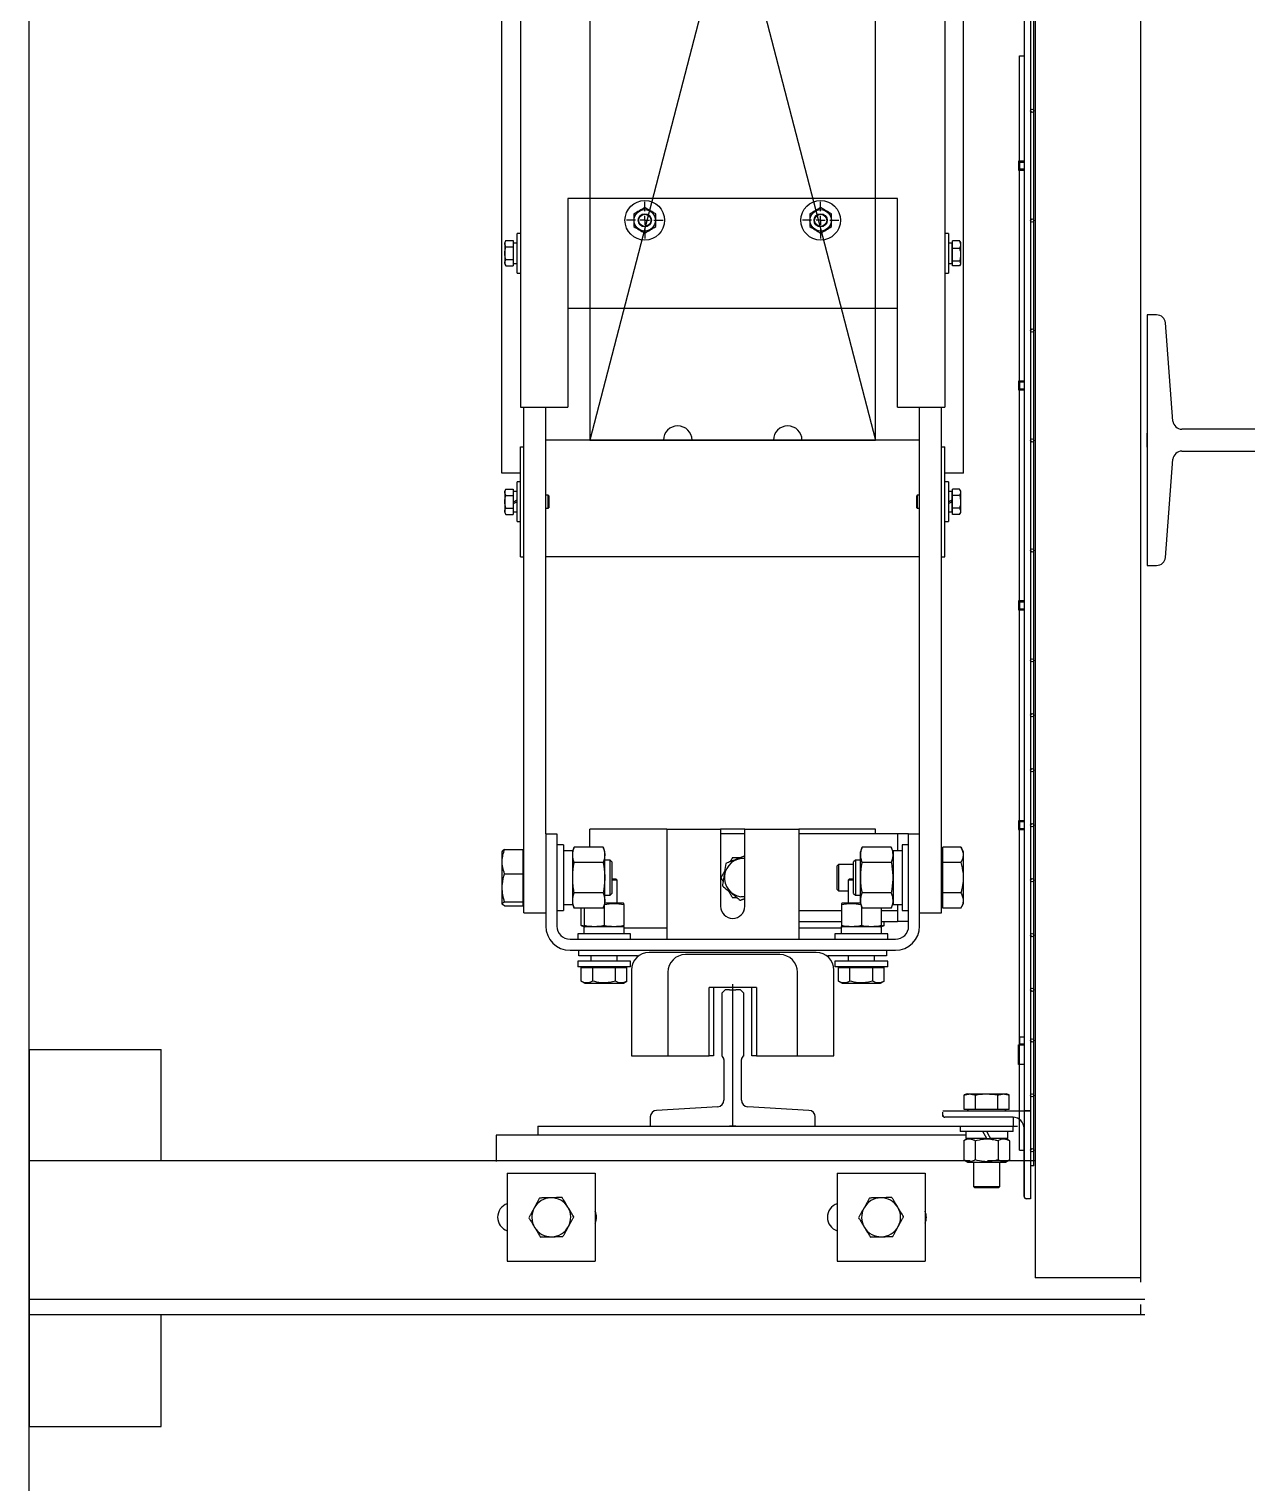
# Model space of a CAD drawing. Header units: inches. Extents: x 115261 to 122061, y 106823 to 110024.
# Drawn here: x 115861 to 116418, y 108050 to 108711 of the extents above; entities that cross this region are included whole.
import ezdxf

# ---------------------------------------------------------------- set-up
doc = ezdxf.new("R2010")
doc.units = ezdxf.units.IN
doc.header["$MEASUREMENT"] = 0
doc.layers.add('freecads.com', color=7, linetype='Continuous')

msp = doc.modelspace()

# ---------------------------------------------------------------- linework, layer by layer
at = {"layer": 'freecads.com'}
for p, q in [((115860.63, 108024.04), (115860.63, 110024.04)), ((116318.13, 109405.04), (116318.13, 108143.04)), ((116366.13, 109405.04), (116366.13, 108141.04)), ((116313.13, 109352.04), (116313.13, 108179.9)), ((116316.13, 109353.9), (116316.13, 108178.9)), ((116075.63, 108509.04), (116075.63, 109039.04)), ((116084.13, 109009.04), (116084.13, 108539.04)), ((116277.13, 109009.04), (116277.13, 108539.04)), ((116285.63, 108509.04), (116285.63, 108731.34)), ((116317.63, 108673.9), (116317.63, 108723.9)), ((116311.13, 108698.9), (116313.13, 108698.9)), ((116311.13, 108650.9), (116311.13, 108698.9)), ((116317.63, 108623.9), (116317.63, 108673.9)), ((116313.13, 108650.9), (116310.63, 108650.9)), ((116310.63, 108650.9), (116310.63, 108646.9)), ((116313.13, 108650.4), (116311.13, 108650.4)), ((116311.13, 108650.4), (116311.13, 108647.4)), ((116310.63, 108646.9), (116313.13, 108646.9)), ((116311.13, 108647.4), (116313.13, 108647.4)), ((116311.13, 108550.9), (116311.13, 108646.9)), ((116105.63, 108634.04), (116105.63, 108584.04)), ((116255.63, 108634.04), (116105.63, 108634.04)), ((116140.63, 108628.21), (116140.63, 108632.38)), ((116220.63, 108628.21), (116220.63, 108632.38)), ((116255.63, 108584.04), (116255.63, 108634.04)), ((116136.46, 108624.04), (116132.3, 108624.04)), ((116140.63, 108624.04), (116138.55, 108624.04)), ((116140.63, 108624.04), (116140.63, 108626.13)), ((116140.63, 108624.04), (116140.63, 108621.96)), ((116140.63, 108624.04), (116142.71, 108624.04)), ((116144.8, 108624.04), (116148.96, 108624.04)), ((116216.46, 108624.04), (116212.3, 108624.04)), ((116220.63, 108624.04), (116218.55, 108624.04)), ((116220.63, 108624.04), (116220.63, 108626.13)), ((116220.63, 108624.04), (116220.63, 108621.96)), ((116220.63, 108624.04), (116222.71, 108624.04)), ((116224.8, 108624.04), (116228.96, 108624.04)), ((116317.63, 108573.9), (116317.63, 108623.9)), ((116084.13, 108618.04), (116082.53, 108618.04)), ((116082.53, 108600.04), (116082.53, 108618.04)), ((116140.63, 108619.88), (116140.63, 108615.71)), ((116220.63, 108619.88), (116220.63, 108615.71)), ((116278.73, 108618.04), (116277.13, 108618.04)), ((116278.73, 108618.04), (116278.73, 108600.04)), ((116077.45, 108614.82), (116076.93, 108613.92)), ((116076.93, 108613.92), (116076.93, 108604.17)), ((116077.45, 108614.82), (116080.73, 108614.82)), ((116077.45, 108611.93), (116080.73, 108611.93)), ((116080.73, 108614.82), (116080.73, 108611.93)), ((116080.93, 108613.54), (116080.73, 108613.54)), ((116080.73, 108611.93), (116080.73, 108606.16)), ((116082.53, 108613.69), (116080.93, 108613.69)), ((116080.93, 108604.39), (116080.93, 108613.69)), ((116280.33, 108613.69), (116278.73, 108613.69)), ((116280.33, 108613.69), (116280.33, 108604.39)), ((116280.53, 108613.54), (116280.33, 108613.54)), ((116280.53, 108611.15), (116280.53, 108614.75)), ((116283.81, 108614.75), (116280.53, 108614.75)), ((116283.81, 108611.15), (116280.53, 108611.15)), ((116280.53, 108605.44), (116280.53, 108611.15)), ((116284.33, 108613.92), (116284.02, 108614.45)), ((116284.33, 108604.17), (116284.33, 108613.92)), ((116076.93, 108604.17), (116077.45, 108603.27)), ((116077.45, 108606.16), (116080.73, 108606.16)), ((116077.45, 108603.27), (116080.73, 108603.27)), ((116080.73, 108606.16), (116080.73, 108603.27)), ((116080.73, 108604.54), (116080.93, 108604.54)), ((116080.93, 108604.39), (116082.53, 108604.39)), ((116278.73, 108604.39), (116280.33, 108604.39)), ((116280.33, 108604.54), (116280.53, 108604.54)), ((116283.81, 108605.44), (116280.53, 108605.44)), ((116280.53, 108603.34), (116280.53, 108605.44)), ((116283.81, 108603.34), (116280.53, 108603.34)), ((116284.02, 108603.64), (116284.33, 108604.17)), ((116082.53, 108600.04), (116084.13, 108600.04)), ((116277.13, 108600.04), (116278.73, 108600.04)), ((116105.63, 108584.04), (116105.63, 108539.04)), ((116105.63, 108584.04), (116255.63, 108584.04)), ((116255.63, 108539.04), (116255.63, 108584.04)), ((116369.13, 108581.04), (116369.13, 108467.04)), ((116373.43, 108581.04), (116369.13, 108581.04)), ((116369.13, 108581.04), (116369.13, 108527.23)), ((116377.4, 108577.54), (116377.4, 108577.54)), ((116380.85, 108532.74), (116377.42, 108577.35)), ((116317.63, 108523.9), (116317.63, 108573.9)), ((116310.63, 108550.9), (116310.63, 108546.9)), ((116313.13, 108550.9), (116310.63, 108550.9)), ((116311.13, 108550.4), (116311.13, 108547.4)), ((116313.13, 108550.4), (116311.13, 108550.4)), ((116310.63, 108546.9), (116313.13, 108546.9)), ((116311.13, 108547.4), (116313.13, 108547.4)), ((116311.13, 108450.9), (116311.13, 108546.9)), ((116084.13, 108539.04), (116086.13, 108539.04)), ((116085.63, 108309.04), (116085.63, 108539.04)), ((116086.13, 108539.04), (116105.63, 108539.04)), ((116095.63, 108345.04), (116095.63, 108539.04)), ((116255.63, 108539.04), (116275.13, 108539.04)), ((116265.63, 108345.04), (116265.63, 108539.04)), ((116275.13, 108539.04), (116277.13, 108539.04)), ((116275.63, 108309.04), (116275.63, 108539.04)), ((116418.13, 108529.04), (116384.84, 108529.04)), ((116265.63, 108524.04), (116095.63, 108524.04)), ((116317.63, 108473.9), (116317.63, 108523.9)), ((116369.13, 108520.86), (116369.13, 108527.23)), ((116084.13, 108521.04), (116085.63, 108521.04)), ((116084.13, 108471.04), (116084.13, 108521.04)), ((116275.63, 108521.04), (116277.13, 108521.04)), ((116277.13, 108471.04), (116277.13, 108521.04)), ((116369.13, 108520.86), (116369.13, 108467.04)), ((116384.84, 108519.04), (116418.13, 108519.04)), ((116377.42, 108470.74), (116380.85, 108515.35)), ((116084.13, 108509.04), (116075.63, 108509.04)), ((116084.13, 108505.04), (116082.53, 108505.04)), ((116082.53, 108487.04), (116082.53, 108505.04)), ((116285.63, 108509.04), (116277.13, 108509.04)), ((116278.73, 108505.04), (116277.13, 108505.04)), ((116278.73, 108505.04), (116278.73, 108487.04)), ((116077.45, 108501.82), (116076.93, 108500.92)), ((116076.93, 108500.92), (116076.93, 108491.17)), ((116077.45, 108501.82), (116080.73, 108501.82)), ((116077.45, 108498.93), (116080.73, 108498.93)), ((116080.73, 108501.82), (116080.73, 108498.93)), ((116080.93, 108500.54), (116080.73, 108500.54)), ((116080.73, 108498.93), (116080.73, 108493.16)), ((116082.53, 108500.69), (116080.93, 108500.69)), ((116080.93, 108496.04), (116080.93, 108500.69)), ((116080.93, 108496.04), (116081.47, 108496.35)), ((116080.93, 108496.04), (116080.93, 108495.12)), ((116081.47, 108496.35), (116082, 108496.66)), ((116082.53, 108496.04), (116081.99, 108495.74)), ((116082, 108496.66), (116082.53, 108496.97)), ((116096.68, 108499.04), (116095.63, 108499.04)), ((116096.93, 108498.79), (116096.68, 108499.04)), ((116096.68, 108493.04), (116096.68, 108499.04)), ((116096.93, 108498.79), (116096.93, 108493.29)), ((116264.58, 108499.04), (116264.33, 108498.79)), ((116264.33, 108493.29), (116264.33, 108498.79)), ((116265.63, 108499.04), (116264.58, 108499.04)), ((116264.58, 108499.04), (116264.58, 108493.04)), ((116280.33, 108500.69), (116278.73, 108500.69)), ((116278.73, 108496.04), (116279.27, 108496.35)), ((116279.27, 108496.35), (116279.8, 108496.66)), ((116280.33, 108496.04), (116279.79, 108495.74)), ((116279.8, 108496.66), (116280.33, 108496.97)), ((116280.33, 108500.69), (116280.33, 108496.97)), ((116280.53, 108500.54), (116280.33, 108500.54)), ((116280.33, 108496.04), (116280.33, 108496.97)), ((116280.33, 108496.04), (116280.33, 108491.39)), ((116283.81, 108501.82), (116280.53, 108501.82)), ((116280.53, 108498.93), (116280.53, 108501.82)), ((116280.53, 108493.16), (116280.53, 108498.93)), ((116283.81, 108498.93), (116280.53, 108498.93)), ((116284.33, 108500.92), (116283.81, 108501.82)), ((116284.33, 108491.17), (116284.33, 108500.92)), ((116076.93, 108491.17), (116077.45, 108490.27)), ((116077.45, 108493.16), (116080.73, 108493.16)), ((116077.45, 108490.27), (116080.73, 108490.27)), ((116080.73, 108493.16), (116080.73, 108490.27)), ((116080.73, 108491.54), (116080.93, 108491.54)), ((116081.46, 108495.43), (116080.93, 108495.12)), ((116080.93, 108491.39), (116080.93, 108495.12)), ((116080.93, 108491.39), (116082.53, 108491.39)), ((116081.99, 108495.74), (116081.46, 108495.43)), ((116095.63, 108493.04), (116096.68, 108493.04)), ((116096.68, 108493.04), (116096.93, 108493.29)), ((116264.33, 108493.29), (116264.58, 108493.04)), ((116264.58, 108493.04), (116265.63, 108493.04)), ((116279.26, 108495.43), (116278.73, 108495.12)), ((116278.73, 108491.39), (116280.33, 108491.39)), ((116279.79, 108495.74), (116279.26, 108495.43)), ((116280.33, 108491.54), (116280.53, 108491.54)), ((116283.81, 108493.16), (116280.53, 108493.16)), ((116280.53, 108490.27), (116280.53, 108493.16)), ((116283.81, 108490.27), (116280.53, 108490.27)), ((116283.81, 108490.27), (116284.33, 108491.17)), ((116082.53, 108487.04), (116084.13, 108487.04)), ((116277.13, 108487.04), (116278.73, 108487.04)), ((116084.13, 108471.04), (116085.63, 108471.04)), ((116265.63, 108471.04), (116095.63, 108471.04)), ((116275.63, 108471.04), (116277.13, 108471.04)), ((116317.63, 108423.9), (116317.63, 108473.9)), ((116377.4, 108470.54), (116377.4, 108470.54)), ((116369.13, 108467.04), (116373.43, 108467.04)), ((116310.63, 108450.9), (116310.63, 108446.9)), ((116313.13, 108450.9), (116310.63, 108450.9)), ((116311.13, 108450.4), (116311.13, 108447.4)), ((116313.13, 108450.4), (116311.13, 108450.4)), ((116310.63, 108446.9), (116313.13, 108446.9)), ((116311.13, 108447.4), (116313.13, 108447.4)), ((116311.13, 108350.9), (116311.13, 108446.9)), ((116317.63, 108373.9), (116317.63, 108423.9)), ((116317.63, 108348.9), (116317.63, 108398.9)), ((116317.63, 108323.9), (116317.63, 108373.9)), ((116313.13, 108350.9), (116310.63, 108350.9)), ((116310.63, 108350.9), (116310.63, 108346.9)), ((116311.13, 108350.4), (116311.13, 108347.4)), ((116313.13, 108350.4), (116311.13, 108350.4)), ((116095.63, 108345.04), (116095.63, 108303.04)), ((116095.63, 108345.04), (116100.63, 108345.04)), ((116100.63, 108345.04), (116100.63, 108303.04)), ((116115.63, 108338.9), (116115.63, 108347.04)), ((116150.63, 108347.04), (116115.63, 108347.04)), ((116150.63, 108347.04), (116175.13, 108347.04)), ((116150.63, 108347.04), (116150.63, 108303.04)), ((116186.13, 108347.04), (116175.13, 108347.04)), ((116175.13, 108347.04), (116175.13, 108312.04)), ((116186.13, 108345.04), (116175.13, 108345.04)), ((116186.13, 108312.04), (116186.13, 108347.04)), ((116186.13, 108347.04), (116210.63, 108347.04)), ((116245.63, 108347.04), (116210.63, 108347.04)), ((116210.63, 108347.04), (116210.63, 108303.04)), ((116249.63, 108345.04), (116210.63, 108345.04)), ((116245.63, 108345.04), (116245.63, 108347.04)), ((116255.63, 108345.04), (116249.63, 108345.04)), ((116260.63, 108345.04), (116255.63, 108345.04)), ((116255.63, 108345.04), (116255.63, 108337.24)), ((116260.63, 108303.04), (116260.63, 108345.04)), ((116260.63, 108345.04), (116265.63, 108345.04)), ((116265.63, 108303.04), (116265.63, 108345.04)), ((116310.63, 108346.9), (116313.13, 108346.9)), ((116311.13, 108347.4), (116313.13, 108347.4)), ((116311.13, 108239.9), (116311.13, 108346.9)), ((116317.63, 108298.9), (116317.63, 108348.9)), ((116075.89, 108337.18), (116075.63, 108336.74)), ((116076.88, 108337.84), (116085.13, 108337.84)), ((116085.13, 108337.84), (116085.13, 108326.85)), ((116103.63, 108340.04), (116100.63, 108340.04)), ((116103.63, 108340.04), (116103.63, 108310.04)), ((116107.73, 108337.24), (116103.63, 108337.24)), ((116108.52, 108338.9), (116107.73, 108336.74)), ((116107.73, 108337.24), (116107.73, 108312.84)), ((116121.75, 108338.9), (116108.52, 108338.9)), ((116122.53, 108336.74), (116121.75, 108338.9)), ((116239.52, 108338.9), (116238.73, 108336.74)), ((116252.75, 108338.9), (116239.52, 108338.9)), ((116253.53, 108336.74), (116252.75, 108338.9)), ((116257.63, 108337.24), (116253.53, 108337.24)), ((116253.53, 108337.24), (116253.53, 108312.84)), ((116260.63, 108340.04), (116257.63, 108340.04)), ((116257.63, 108340.04), (116257.63, 108310.04)), ((116276.13, 108331.97), (116276.13, 108338.9)), ((116284.38, 108338.9), (116276.13, 108338.9)), ((116285.63, 108336.74), (116284.38, 108338.9)), ((116075.63, 108336.74), (116075.63, 108313.35)), ((116085.63, 108335.84), (116085.13, 108335.84)), ((116121.75, 108331.97), (116108.52, 108331.97)), ((116122.53, 108313.35), (116122.53, 108336.74)), ((116124.83, 108333.04), (116122.53, 108333.04)), ((116125.63, 108332.24), (116124.83, 108333.04)), ((116124.83, 108317.04), (116124.83, 108333.04)), ((116125.63, 108332.24), (116125.63, 108317.84)), ((116228.73, 108331.04), (116228.13, 108330.44)), ((116235.63, 108331.04), (116228.73, 108331.04)), ((116228.73, 108331.04), (116228.73, 108319.04)), ((116236.43, 108333.04), (116235.63, 108332.24)), ((116235.63, 108317.84), (116235.63, 108332.24)), ((116238.73, 108333.04), (116236.43, 108333.04)), ((116236.43, 108333.04), (116236.43, 108317.04)), ((116238.73, 108313.35), (116238.73, 108336.74)), ((116252.75, 108331.97), (116239.52, 108331.97)), ((116253.53, 108337.04), (116253.42, 108337.04)), ((116276.13, 108335.84), (116275.63, 108335.84)), ((116276.13, 108318.12), (116276.13, 108331.97)), ((116284.38, 108331.97), (116276.13, 108331.97)), ((116285.63, 108313.35), (116285.63, 108336.74)), ((116076.88, 108326.85), (116085.13, 108326.85)), ((116085.13, 108326.85), (116085.13, 108314.05)), ((116125.63, 108324.54), (116127.53, 108324.54)), ((116128.13, 108323.94), (116125.63, 108323.94)), ((116128.13, 108323.94), (116127.53, 108324.54)), ((116128.13, 108313.44), (116128.13, 108323.94)), ((116228.13, 108319.64), (116228.13, 108330.44)), ((116233.73, 108324.54), (116233.13, 108323.94)), ((116233.13, 108323.94), (116233.13, 108313.44)), ((116235.63, 108323.94), (116233.13, 108323.94)), ((116233.73, 108324.54), (116235.63, 108324.54)), ((116317.63, 108273.9), (116317.63, 108323.9)), ((116121.75, 108318.12), (116108.52, 108318.12)), ((116124.83, 108317.04), (116125.63, 108317.84)), ((116228.13, 108319.64), (116228.73, 108319.04)), ((116228.73, 108319.04), (116233.13, 108319.04)), ((116235.63, 108317.84), (116236.43, 108317.04)), ((116252.75, 108318.12), (116239.52, 108318.12)), ((116284.38, 108318.12), (116276.13, 108318.12)), ((116276.13, 108311.19), (116276.13, 108318.12)), ((116075.63, 108313.35), (116075.89, 108312.91)), ((116076.88, 108314.05), (116085.13, 108314.05)), ((116076.88, 108312.25), (116085.13, 108312.25)), ((116085.13, 108314.24), (116085.63, 108314.24)), ((116085.13, 108314.05), (116085.13, 108312.25)), ((116103.63, 108312.84), (116107.73, 108312.84)), ((116107.73, 108313.35), (116108.52, 108311.19)), ((116121.75, 108311.19), (116108.52, 108311.19)), ((116111.74, 108303.23), (116111.74, 108311.19)), ((116113.13, 108311.19), (116113.13, 108303.23)), ((116121.75, 108311.19), (116122.53, 108313.35)), ((116122.13, 108312.25), (116122.13, 108303.23)), ((116122.53, 108317.04), (116124.83, 108317.04)), ((116130.9, 108313.44), (116122.53, 108313.44)), ((116131.13, 108313.36), (116130.9, 108313.44)), ((116131.13, 108312.86), (116131.13, 108303.23)), ((116186.05, 108316.28), (116184.28, 108316.38)), ((116186.13, 108316.29), (116186.05, 108316.28)), ((116230.36, 108313.44), (116230.13, 108313.36)), ((116230.13, 108312.86), (116230.13, 108303.23)), ((116238.73, 108313.44), (116230.36, 108313.44)), ((116236.43, 108317.04), (116238.73, 108317.04)), ((116238.73, 108313.35), (116239.52, 108311.19)), ((116239.13, 108312.25), (116239.13, 108303.23)), ((116252.75, 108311.19), (116239.52, 108311.19)), ((116248.13, 108311.19), (116248.13, 108303.23)), ((116252.75, 108311.19), (116253.53, 108313.35)), ((116253.42, 108313.04), (116253.53, 108313.04)), ((116253.53, 108312.84), (116257.63, 108312.84)), ((116255.63, 108312.84), (116255.63, 108305.04)), ((116275.63, 108314.24), (116276.13, 108314.24)), ((116284.38, 108311.19), (116276.13, 108311.19)), ((116284.38, 108311.19), (116285.63, 108313.35)), ((116085.63, 108309.04), (116095.63, 108309.04)), ((116100.63, 108310.04), (116103.63, 108310.04)), ((116185.63, 108310.04), (116185.63, 108309.75)), ((116185.63, 108310.04), (116185.75, 108310.04)), ((116210.63, 108310.04), (116230.13, 108310.04)), ((116210.63, 108305.04), (116230.13, 108305.04)), ((116248.13, 108310.04), (116255.63, 108310.04)), ((116248.13, 108305.04), (116255.63, 108305.04)), ((116249.52, 108303.23), (116249.52, 108305.04)), ((116260.63, 108305.04), (116255.63, 108305.04)), ((116257.63, 108310.04), (116260.63, 108310.04)), ((116265.63, 108309.04), (116275.63, 108309.04)), ((116110.13, 108299.54), (116110.13, 108297.04)), ((116134.13, 108299.54), (116110.13, 108299.54)), ((116111.74, 108303.23), (116113.13, 108302.73)), ((116112.93, 108302.64), (116112.93, 108299.54)), ((116131.33, 108302.64), (116112.93, 108302.64)), ((116113.13, 108302.73), (116113.36, 108302.64)), ((116130.9, 108302.64), (116131.13, 108302.73)), ((116131.33, 108299.54), (116131.33, 108302.64)), ((116150.63, 108302.04), (116131.33, 108302.04)), ((116134.13, 108297.04), (116134.13, 108299.54)), ((116150.63, 108303.04), (116150.63, 108297.04)), ((116210.63, 108303.04), (116210.63, 108297.04)), ((116229.93, 108302.04), (116210.63, 108302.04)), ((116227.13, 108299.54), (116227.13, 108297.04)), ((116251.13, 108299.54), (116227.13, 108299.54)), ((116229.93, 108302.64), (116229.93, 108299.54)), ((116248.33, 108302.64), (116229.93, 108302.64)), ((116230.13, 108302.73), (116230.36, 108302.64)), ((116247.9, 108302.64), (116248.13, 108302.73)), ((116248.13, 108302.73), (116249.52, 108303.23)), ((116248.33, 108299.54), (116248.33, 108302.64)), ((116251.13, 108297.04), (116251.13, 108299.54)), ((116317.63, 108250.9), (116317.63, 108298.9)), ((116106.63, 108297.04), (116254.63, 108297.04)), ((116106.63, 108292.04), (116254.63, 108292.04)), ((116110.63, 108292.04), (116250.63, 108292.04)), ((116218.63, 108291.04), (116142.63, 108291.04)), ((116150.63, 108297.04), (116210.63, 108297.04)), ((116250.63, 108292.04), (116250.63, 108289.54)), ((116110.13, 108287.04), (116110.13, 108284.54)), ((116134.13, 108287.04), (116110.13, 108287.04)), ((116134.13, 108284.54), (116110.13, 108284.54)), ((116137.13, 108289.54), (116110.63, 108289.54)), ((116114.03, 108284.54), (116114.03, 108284.17)), ((116116.13, 108289.54), (116116.13, 108287.04)), ((116128.13, 108287.04), (116128.13, 108289.54)), ((116130.23, 108284.17), (116130.23, 108284.54)), ((116134.13, 108284.54), (116134.13, 108287.04)), ((116202.13, 108290.04), (116159.13, 108290.04)), ((116250.63, 108289.54), (116224.13, 108289.54)), ((116227.13, 108287.04), (116227.13, 108284.54)), ((116251.13, 108287.04), (116227.13, 108287.04)), ((116251.13, 108284.54), (116227.13, 108284.54)), ((116231.03, 108284.54), (116231.03, 108284.17)), ((116233.13, 108289.54), (116233.13, 108287.04)), ((116245.13, 108287.04), (116245.13, 108289.54)), ((116247.23, 108284.17), (116247.23, 108284.54)), ((116251.13, 108284.54), (116251.13, 108287.04)), ((116111.74, 108277.98), (116111.74, 108284.17)), ((116111.74, 108284.17), (116116.94, 108284.17)), ((116111.74, 108277.98), (116113.36, 108277.04)), ((116116.94, 108277.98), (116116.94, 108284.17)), ((116116.94, 108284.17), (116127.33, 108284.17)), ((116127.33, 108277.98), (116127.33, 108284.17)), ((116127.33, 108284.17), (116132.52, 108284.17)), ((116130.9, 108277.04), (116132.52, 108277.98)), ((116132.52, 108277.98), (116132.52, 108284.17)), ((116134.63, 108283.04), (116134.63, 108244.04)), ((116151.13, 108282.04), (116151.13, 108244.04)), ((116210.13, 108244.04), (116210.13, 108282.04)), ((116226.63, 108244.04), (116226.63, 108283.04)), ((116228.74, 108277.98), (116228.74, 108284.17)), ((116228.74, 108284.17), (116233.94, 108284.17)), ((116228.74, 108277.98), (116230.36, 108277.04)), ((116233.94, 108277.98), (116233.94, 108284.17)), ((116233.94, 108284.17), (116244.33, 108284.17)), ((116244.33, 108277.98), (116244.33, 108284.17)), ((116244.33, 108284.17), (116249.52, 108284.17)), ((116247.9, 108277.04), (116249.52, 108277.98)), ((116249.52, 108277.98), (116249.52, 108284.17)), ((116113.36, 108277.04), (116130.9, 108277.04)), ((116191.38, 108275.04), (116169.88, 108275.04)), ((116169.88, 108244.04), (116169.88, 108275.04)), ((116171.88, 108275.04), (116171.88, 108244.04)), ((116177.13, 108274.04), (116175.63, 108272.54)), ((116175.63, 108272.54), (116175.63, 108244.04)), ((116179.16, 108274.04), (116177.13, 108274.04)), ((116179.16, 108274.04), (116182.11, 108274.04)), ((116184.13, 108274.04), (116182.11, 108274.04)), ((116185.63, 108272.54), (116184.13, 108274.04)), ((116185.63, 108244.04), (116185.63, 108272.54)), ((116189.38, 108244.04), (116189.38, 108275.04)), ((116191.38, 108275.04), (116191.38, 108244.04)), ((116230.36, 108277.04), (116247.9, 108277.04)), ((116317.63, 108226.04), (116317.63, 108274.04)), ((116313.13, 108252.54), (116311.13, 108252.54)), ((116311.13, 108252.54), (116311.13, 108249.54)), ((115860.62, 108246.95), (115860.62, 108075.45)), ((115860.62, 108246.95), (115920.62, 108246.95)), ((115920.62, 108196.19), (115920.62, 108246.95)), ((116310.63, 108240.04), (116310.63, 108249.04)), ((116310.63, 108249.04), (116313.13, 108249.04)), ((116311.13, 108249.54), (116313.13, 108249.54)), ((116311.13, 108201.04), (116311.13, 108249.04)), ((116317.63, 108201.04), (116317.63, 108251.04)), ((116134.63, 108244.04), (116151.13, 108244.04)), ((116151.13, 108244.04), (116169.88, 108244.04)), ((116171.88, 108244.04), (116169.88, 108244.04)), ((116176.63, 108242.31), (116176.63, 108223.87)), ((116184.63, 108223.87), (116184.63, 108242.31)), ((116191.38, 108244.04), (116189.38, 108244.04)), ((116191.38, 108244.04), (116210.13, 108244.04)), ((116210.13, 108244.04), (116226.63, 108244.04)), ((116313.13, 108240.04), (116310.63, 108240.04)), ((116287.27, 108226.72), (116285.89, 108226.23)), ((116285.89, 108219.64), (116285.89, 108226.23)), ((116287.27, 108226.72), (116288.45, 108226.72)), ((116288.45, 108226.72), (116296.13, 108226.72)), ((116291.01, 108219.64), (116291.01, 108226.23)), ((116296.13, 108226.72), (116303.81, 108226.72)), ((116301.25, 108219.64), (116301.25, 108226.23)), ((116303.81, 108226.72), (116305, 108226.72)), ((116306.37, 108226.23), (116305, 108226.72)), ((116306.37, 108219.64), (116306.37, 108226.23)), ((116317.63, 108194.04), (116317.63, 108226.04)), ((116173.81, 108220.88), (116145.95, 108219.21)), ((116215.31, 108219.21), (116187.45, 108220.88)), ((116276.14, 108219.04), (116316.13, 108219.04)), ((116276.14, 108216.44), (116276.14, 108218.44)), ((116287.98, 108219.64), (116285.89, 108219.64)), ((116287.22, 108219.64), (116287.82, 108219.04)), ((116291.01, 108219.64), (116288.93, 108219.64)), ((116295.19, 108219.64), (116291.01, 108219.64)), ((116301.25, 108219.64), (116297.07, 108219.64)), ((116303.34, 108219.64), (116301.25, 108219.64)), ((116306.37, 108219.64), (116304.28, 108219.64)), ((116304.45, 108219.04), (116305.05, 108219.64)), ((116316.13, 108219.04), (116313.13, 108219.04)), ((116316.13, 108219.04), (116316.13, 108179.04)), ((116092.05, 108212.04), (116310.12, 108212.04)), ((116092.05, 108212.04), (116092.05, 108207.9)), ((116143.13, 108216.22), (116143.13, 108212.04)), ((116143.13, 108212.04), (116179.16, 108212.04)), ((116182.11, 108212.04), (116179.16, 108212.04)), ((116182.11, 108212.04), (116218.13, 108212.04)), ((116218.13, 108212.04), (116218.13, 108216.22)), ((116308.13, 108216.04), (116277.14, 108216.04)), ((116284.13, 108212.04), (116284.13, 108209.54)), ((116308.13, 108216.04), (116308.13, 108212.04)), ((116308.13, 108209.54), (116308.13, 108212.04)), ((116073.12, 108207.9), (116073.12, 108197.4)), ((116286.58, 108207.9), (116073.12, 108207.9)), ((116308.13, 108209.54), (116284.13, 108209.54)), ((116287.51, 108206.44), (116285.74, 108205.42)), ((116285.74, 108205.42), (116285.74, 108196.67)), ((116286.58, 108209.54), (116286.58, 108206.44)), ((116296.13, 108206.44), (116286.58, 108206.44)), ((116290.94, 108205.42), (116290.94, 108196.67)), ((116294.93, 108208.52), (116294.34, 108209.54)), ((116295.53, 108207.48), (116294.93, 108208.52)), ((116296.13, 108206.44), (116295.53, 108207.48)), ((116296.13, 108209.54), (116296.73, 108208.51)), ((116296.13, 108206.44), (116297.92, 108206.44)), ((116296.73, 108208.51), (116297.33, 108207.47)), ((116297.33, 108207.47), (116297.92, 108206.44)), ((116305.68, 108206.44), (116297.92, 108206.44)), ((116301.33, 108205.42), (116301.33, 108196.67)), ((116306.52, 108205.42), (116304.76, 108206.44)), ((116305.68, 108206.44), (116305.68, 108209.54)), ((116306.52, 108205.42), (116306.52, 108196.67)), ((116313.13, 108180.04), (116313.13, 108211.04)), ((116311.13, 108201.04), (116313.13, 108201.04)), ((116317.63, 108194.04), (116317.63, 108201.04)), ((116220.05, 108196.19), (115860.63, 108196.19)), ((115860.64, 108141.19), (115860.64, 108193.85)), ((116073.12, 108197.4), (116073.12, 108195.9)), ((116288.56, 108196.19), (116220.05, 108196.19)), ((116285.74, 108196.67), (116287.51, 108195.64)), ((116287.51, 108195.64), (116304.76, 108195.64)), ((116290.13, 108195.64), (116290.13, 108184.64)), ((116318.13, 108196.19), (116296.55, 108196.19)), ((116302.13, 108184.64), (116302.13, 108195.64)), ((116304.76, 108195.64), (116306.52, 108196.67)), ((116313.13, 108196.19), (116305.7, 108196.19)), ((116317.63, 108194.04), (116316.13, 108194.04)), ((116078.12, 108190.58), (116118.12, 108190.58)), ((116078.12, 108190.58), (116078.12, 108150.58)), ((116118.12, 108190.58), (116118.12, 108150.58)), ((116228.12, 108190.58), (116268.12, 108190.58)), ((116228.12, 108190.58), (116228.12, 108150.58)), ((116268.12, 108190.58), (116268.12, 108150.58)), ((116290.13, 108184.64), (116302.13, 108184.64)), ((116290.13, 108184.64), (116290.73, 108184.04)), ((116301.53, 108184.04), (116290.73, 108184.04)), ((116301.53, 108184.04), (116302.13, 108184.64)), ((116316.13, 108179.04), (116314.13, 108179.04)), ((116078.12, 108150.58), (116118.12, 108150.58)), ((116228.12, 108150.58), (116268.12, 108150.58)), ((115860.64, 108133.19), (115860.64, 108141.19)), ((116318.13, 108143.19), (116366.13, 108143.19)), ((116368.12, 108133.19), (115860.63, 108133.19)), ((116368.12, 108126.19), (115860.63, 108126.19)), ((115920.62, 108075.45), (115920.62, 108126.19)), ((116366.13, 108130.85), (116366.13, 108126.19)), ((115860.62, 108075.45), (115920.62, 108075.45))]:
    msp.add_line(p, q, dxfattribs=at)
at = {"layer": 'freecads.com', "ltscale": 100}
for p, q in [((116245.63, 109024.05), (116115.63, 108524.04)), ((116115.63, 109024.04), (116115.63, 108524.04)), ((116115.63, 109024.04), (116245.63, 108524.04)), ((116245.63, 108524.04), (116245.63, 109024.04)), ((116115.63, 108524.04), (116245.63, 108524.04)), ((116110.63, 108289.54), (116110.63, 108292.04))]:
    msp.add_line(p, q, dxfattribs=at)
at = {"layer": 'freecads.com', "ltscale": 10}
msp.add_line((116180.63, 108212.04), (116180.63, 108276.57), dxfattribs=at)
at = {"layer": 'freecads.com'}
for centre, radius in [((116316.88, 108673.9), 0.75), ((116140.63, 108624.04), 9), ((116140.63, 108624.04), 4.87), ((116220.63, 108624.04), 9), ((116220.63, 108624.04), 4.87), ((116140.63, 108624.04), 3), ((116140.63, 108624.04), 2.75), ((116220.63, 108624.04), 3), ((116220.63, 108624.04), 2.75), ((116316.88, 108623.9), 0.75), ((116316.88, 108573.9), 0.75), ((116316.88, 108523.9), 0.75), ((116316.88, 108473.9), 0.75), ((116316.88, 108423.9), 0.75), ((116316.88, 108398.9), 0.75), ((116316.88, 108373.9), 0.75), ((116316.88, 108348.9), 0.75), ((116316.88, 108323.9), 0.75), ((116316.88, 108298.9), 0.75), ((116316.88, 108274.04), 0.75), ((116316.88, 108251.04), 0.75), ((116316.88, 108226.04), 0.75), ((116316.88, 108201.04), 0.75)]:
    msp.add_circle(centre, radius, dxfattribs=at)
for centre, radius, start, end in [((116373.43, 108577.04), 4, 4.39871, 90), ((116155.63, 108524.04), 6.5, 0, 180), ((116205.63, 108524.04), 6.5, 90, 180), ((116205.63, 108524.04), 6.5, 0, 90), ((116384.84, 108533.04), 4, 184.39871, 270), ((116384.84, 108515.04), 4, 90, 175.60129), ((116373.43, 108471.04), 4, 270, 355.60129), ((116185.63, 108325.04), 8.77, 86.73251, 261.1484), ((116180.63, 108312.04), 5.5, 180, 0), ((116106.63, 108303.04), 11, 180, 270), ((116106.63, 108303.04), 6, 180, 270), ((116254.63, 108303.04), 6, 270, 0), ((116254.63, 108303.04), 11, 270, 0), ((116142.63, 108283.04), 8, 90, 180), ((116218.63, 108283.04), 8, 0, 90), ((116137.13, 108289.04), 0.5, 24.62303, 90), ((116159.13, 108282.04), 8, 90, 180), ((116202.13, 108282.04), 8, 0, 90), ((116224.13, 108289.04), 0.5, 90, 155.37697), ((116174.63, 108242.31), 2, 0, 60), ((116186.63, 108242.31), 2, 120, 180), ((116146.13, 108216.22), 3, 93.41659, 180), ((116173.63, 108223.87), 3, 273.41659, 0), ((116187.63, 108223.87), 3, 180, 266.58341), ((116215.13, 108216.22), 3, 0, 86.58341), ((116277.14, 108217.04), 1, 180, 270), ((116308.13, 108211.04), 5, 0, 90), ((116098.12, 108170.58), 8.86, 91.2654, 151.2654), ((116098.12, 108170.58), 8.87, 31.2654, 91.2654), ((116248.12, 108170.58), 8.86, 91.2654, 151.2654), ((116248.12, 108170.58), 8.87, 31.2654, 91.2654), ((116314.13, 108180.04), 1, 180, 270), ((116080.22, 108170.58), 6.5, 108.84911, 251.15089), ((116098.12, 108170.58), 8.86, 151.2654, 211.2654), ((116098.12, 108170.58), 8.86, 331.2654, 31.2654), ((116112.22, 108170.58), 6.5, 335.18837, 24.81163), ((116230.22, 108170.58), 6.5, 108.84911, 251.15089), ((116248.12, 108170.58), 8.86, 151.2654, 211.2654), ((116248.12, 108170.58), 8.86, 331.2654, 31.2654), ((116262.22, 108170.58), 6.5, 335.18837, 24.81163), ((116098.12, 108170.58), 8.87, 211.2654, 271.2654), ((116098.12, 108170.58), 8.86, 271.2654, 331.2654), ((116248.12, 108170.58), 8.87, 211.2654, 271.2654), ((116248.12, 108170.58), 8.86, 271.2654, 331.2654)]:
    msp.add_arc(centre, radius, start, end, dxfattribs=at)
for points, knots in [([(116140.63, 108629.82), (116139.81, 108629.35), (116138.15, 108628.38), (116136.48, 108627.42), (116135.63, 108626.93)], [0, 0, 0, 0, 0.4912123, 1, 1, 1, 1]), ([(116145.63, 108626.93), (116144.81, 108627.4), (116143.15, 108628.37), (116141.48, 108629.33), (116140.63, 108629.82)], [0, 0, 0, 0, 0.491213, 1, 1, 1, 1]), ([(116220.63, 108629.82), (116219.81, 108629.35), (116218.15, 108628.38), (116216.48, 108627.42), (116215.63, 108626.93)], [0, 0, 0, 0, 0.491213, 1, 1, 1, 1]), ([(116225.63, 108626.93), (116224.81, 108627.4), (116223.15, 108628.37), (116221.48, 108629.33), (116220.63, 108629.82)], [0, 0, 0, 0, 0.491213, 1, 1, 1, 1]), ([(116135.63, 108626.93), (116135.63, 108626.91), (116135.63, 108626.07), (116135.63, 108624.39), (116135.63, 108622.47), (116135.63, 108621.4), (116135.63, 108621.16)], [0, 0, 0, 0, 0.01316, 0.437338, 0.872865, 1, 1, 1, 1]), ([(116145.63, 108621.16), (116145.63, 108621.4), (116145.63, 108622.45), (116145.63, 108624.37), (116145.63, 108626.05), (116145.63, 108626.91), (116145.63, 108626.93)], [0, 0, 0, 0, 0.127135, 0.550964, 0.98684, 1, 1, 1, 1]), ([(116215.63, 108626.93), (116215.63, 108626.91), (116215.63, 108626.07), (116215.63, 108624.39), (116215.63, 108622.47), (116215.63, 108621.4), (116215.63, 108621.16)], [0, 0, 0, 0, 0.01316, 0.437338, 0.872865, 1, 1, 1, 1]), ([(116225.63, 108621.16), (116225.63, 108621.4), (116225.63, 108622.45), (116225.63, 108624.37), (116225.63, 108626.05), (116225.63, 108626.91), (116225.63, 108626.93)], [0, 0, 0, 0, 0.127135, 0.550964, 0.98684, 1, 1, 1, 1]), ([(116135.63, 108621.16), (116136.45, 108620.69), (116138.12, 108619.72), (116139.78, 108618.76), (116140.63, 108618.27)], [0, 0, 0, 0, 0.491213, 1, 1, 1, 1]), ([(116140.63, 108618.27), (116141.45, 108618.74), (116143.12, 108619.71), (116144.78, 108620.67), (116145.63, 108621.16)], [0, 0, 0, 0, 0.491213, 1, 1, 1, 1]), ([(116215.63, 108621.16), (116216.45, 108620.69), (116218.12, 108619.72), (116219.78, 108618.76), (116220.63, 108618.27)], [0, 0, 0, 0, 0.491213, 1, 1, 1, 1]), ([(116220.63, 108618.27), (116221.45, 108618.74), (116223.12, 108619.71), (116224.78, 108620.67), (116225.63, 108621.16)], [0, 0, 0, 0, 0.4912123, 1, 1, 1, 1]), ([(116077.45, 108606.16), (116077.28, 108606.85), (116076.88, 108608.5), (116077.06, 108610.49), (116077.38, 108611.69), (116077.45, 108611.93)], [0, 0, 0, 0, 0.365133, 0.869686, 1, 1, 1, 1]), ([(116077.45, 108611.93), (116077.22, 108612.45), (116076.78, 108613.41), (116077.24, 108614.37), (116077.45, 108614.82)], [0, 0, 0, 0, 0.534716, 1, 1, 1, 1]), ([(116283.81, 108614.75), (116284.04, 108614.11), (116284.48, 108612.9), (116284.02, 108611.71), (116283.81, 108611.15)], [0, 0, 0, 0, 0.534716, 1, 1, 1, 1]), ([(116283.81, 108611.15), (116283.98, 108610.46), (116284.39, 108608.83), (116284.2, 108606.86), (116283.88, 108605.68), (116283.81, 108605.44)], [0, 0, 0, 0, 0.365135, 0.869683, 1, 1, 1, 1]), ([(116077.45, 108603.27), (116077.22, 108603.79), (116076.78, 108604.75), (116077.24, 108605.71), (116077.45, 108606.16)], [0, 0, 0, 0, 0.534716, 1, 1, 1, 1]), ([(116283.81, 108605.44), (116284.04, 108605.06), (116284.48, 108604.36), (116284.02, 108603.66), (116283.81, 108603.34)], [0, 0, 0, 0, 0.534716, 1, 1, 1, 1]), ([(116077.45, 108493.16), (116077.38, 108493.4), (116077.06, 108494.6), (116076.88, 108496.59), (116077.28, 108498.24), (116077.45, 108498.93)], [0, 0, 0, 0, 0.130314, 0.634864, 1, 1, 1, 1]), ([(116077.45, 108498.93), (116077.22, 108499.45), (116076.78, 108500.41), (116077.24, 108501.37), (116077.45, 108501.82)], [0, 0, 0, 0, 0.534717, 1, 1, 1, 1]), ([(116283.81, 108501.82), (116284.04, 108501.3), (116284.48, 108500.34), (116284.02, 108499.38), (116283.81, 108498.93)], [0, 0, 0, 0, 0.534717, 1, 1, 1, 1]), ([(116283.81, 108498.93), (116283.88, 108498.69), (116284.2, 108497.49), (116284.39, 108495.5), (116283.98, 108493.85), (116283.81, 108493.16)], [0, 0, 0, 0, 0.1303144, 0.6348689, 1, 1, 1, 1]), ([(116077.45, 108490.27), (116077.22, 108490.79), (116076.78, 108491.75), (116077.24, 108492.71), (116077.45, 108493.16)], [0, 0, 0, 0, 0.534717, 1, 1, 1, 1]), ([(116283.81, 108493.16), (116284.04, 108492.64), (116284.48, 108491.68), (116284.02, 108490.72), (116283.81, 108490.27)], [0, 0, 0, 0, 0.534717, 1, 1, 1, 1]), ([(116076.88, 108326.85), (116076.57, 108327.8), (116075.94, 108329.73), (116075.71, 108332.59), (116076.05, 108335.32), (116076.6, 108337), (116076.88, 108337.84)], [0, 0, 0, 0, 0.264608, 0.534952, 0.765345, 1, 1, 1, 1]), ([(116076.88, 108337.84), (116076.54, 108337.69), (116076.05, 108337.46), (116075.97, 108337.22), (116075.95, 108337.15)], [0, 0, 0, 0, 0.682878, 1, 1, 1, 1]), ([(116108.52, 108331.97), (116108.33, 108332.54), (116107.97, 108333.66), (116107.78, 108335.4), (116107.95, 108337.15), (116108.33, 108338.32), (116108.52, 108338.9)], [0, 0, 0, 0, 0.245672, 0.491192, 0.74551, 1, 1, 1, 1]), ([(116121.75, 108338.9), (116121.93, 108338.34), (116122.29, 108337.21), (116122.48, 108335.48), (116122.31, 108333.72), (116121.93, 108332.56), (116121.75, 108331.97)], [0, 0, 0, 0, 0.245672, 0.491192, 0.74551, 1, 1, 1, 1]), ([(116239.52, 108331.97), (116239.33, 108332.54), (116238.97, 108333.66), (116238.78, 108335.4), (116238.95, 108337.15), (116239.33, 108338.32), (116239.52, 108338.9)], [0, 0, 0, 0, 0.245672, 0.491192, 0.74551, 1, 1, 1, 1]), ([(116252.75, 108338.9), (116252.93, 108338.34), (116253.29, 108337.21), (116253.48, 108335.48), (116253.31, 108333.72), (116252.93, 108332.56), (116252.75, 108331.97)], [0, 0, 0, 0, 0.245672, 0.491192, 0.74551, 1, 1, 1, 1]), ([(116284.38, 108338.9), (116284.69, 108338.3), (116285.32, 108337.08), (116285.55, 108335.28), (116285.21, 108333.56), (116284.66, 108332.51), (116284.38, 108331.97)], [0, 0, 0, 0, 0.264608, 0.534953, 0.765346, 1, 1, 1, 1]), ([(116108.52, 108318.12), (116108.42, 108318.7), (116107.98, 108321.22), (116107.67, 108325.82), (116108.14, 108329.86), (116108.51, 108331.91), (116108.52, 108331.97)], [0, 0, 0, 0, 0.127137, 0.550964, 0.98684, 1, 1, 1, 1]), ([(116121.75, 108331.97), (116121.76, 108331.91), (116122.12, 108329.91), (116122.6, 108325.87), (116122.29, 108321.27), (116121.84, 108318.7), (116121.75, 108318.12)], [0, 0, 0, 0, 0.01316, 0.437338, 0.872862, 1, 1, 1, 1]), ([(116177.54, 108331.56), (116177.35, 108330.33), (116177.02, 108328.25), (116176.55, 108325.21), (116176.21, 108323.02), (116176.01, 108321.73), (116175.94, 108321.3)], [0, 0, 0, 0, 0.3645358, 0.6138556, 0.869897, 1, 1, 1, 1]), ([(116186.13, 108334.89), (116185.65, 108334.7), (116184.31, 108334.19), (116182.17, 108333.35), (116179.76, 108332.42), (116178.28, 108331.85), (116177.54, 108331.56)], [0, 0, 0, 0, 0.16945, 0.474774, 0.734979, 1, 1, 1, 1]), ([(116183.95, 108334.04), (116182.82, 108334.04), (116181.64, 108334.04), (116180.48, 108334.04), (116180.44, 108334.04)], [0, 0, 0, 0, 0.96113, 1, 1, 1, 1]), ([(116239.52, 108318.12), (116239.42, 108318.7), (116238.98, 108321.22), (116238.67, 108325.82), (116239.14, 108329.86), (116239.51, 108331.91), (116239.52, 108331.97)], [0, 0, 0, 0, 0.127137, 0.550964, 0.98684, 1, 1, 1, 1]), ([(116252.75, 108331.97), (116252.76, 108331.91), (116253.12, 108329.91), (116253.6, 108325.87), (116253.29, 108321.27), (116252.84, 108318.7), (116252.75, 108318.12)], [0, 0, 0, 0, 0.01316, 0.437338, 0.872862, 1, 1, 1, 1]), ([(116284.38, 108331.97), (116284.79, 108330.31), (116285.48, 108327.5), (116285.48, 108323.4), (116285.02, 108320.45), (116284.54, 108318.7), (116284.38, 108318.12)], [0, 0, 0, 0, 0.364537, 0.613855, 0.869898, 1, 1, 1, 1]), ([(116076.88, 108314.05), (116076.72, 108314.59), (116076.25, 108316.18), (116075.78, 108318.9), (116075.77, 108322.69), (116076.47, 108325.31), (116076.88, 108326.85)], [0, 0, 0, 0, 0.1301032, 0.3797324, 0.6354619, 1, 1, 1, 1]), ([(116108.52, 108311.19), (116108.33, 108311.75), (116107.97, 108312.88), (116107.78, 108314.61), (116107.95, 108316.37), (116108.33, 108317.53), (116108.52, 108318.12)], [0, 0, 0, 0, 0.245672, 0.491192, 0.74551, 1, 1, 1, 1]), ([(116121.75, 108318.12), (116121.93, 108317.55), (116122.29, 108316.43), (116122.48, 108314.69), (116122.31, 108312.94), (116121.93, 108311.77), (116121.75, 108311.19)], [0, 0, 0, 0, 0.245672, 0.491192, 0.74551, 1, 1, 1, 1]), ([(116175.94, 108321.3), (116176.64, 108320.73), (116178.06, 108319.59), (116180.17, 108317.89), (116182.18, 108316.27), (116183.41, 108315.28), (116184.03, 108314.78)], [0, 0, 0, 0, 0.264606, 0.534948, 0.765342, 1, 1, 1, 1]), ([(116239.52, 108311.19), (116239.33, 108311.75), (116238.97, 108312.88), (116238.78, 108314.61), (116238.95, 108316.37), (116239.33, 108317.53), (116239.52, 108318.12)], [0, 0, 0, 0, 0.245672, 0.491192, 0.74551, 1, 1, 1, 1]), ([(116252.75, 108318.12), (116252.93, 108317.55), (116253.29, 108316.43), (116253.48, 108314.69), (116253.31, 108312.94), (116252.93, 108311.77), (116252.75, 108311.19)], [0, 0, 0, 0, 0.245672, 0.491192, 0.74551, 1, 1, 1, 1]), ([(116284.38, 108318.12), (116284.69, 108317.52), (116285.32, 108316.3), (116285.55, 108314.5), (116285.21, 108312.78), (116284.66, 108311.72), (116284.38, 108311.19)], [0, 0, 0, 0, 0.264608, 0.534953, 0.765345, 1, 1, 1, 1]), ([(116076.88, 108312.25), (116076.57, 108312.4), (116075.94, 108312.72), (116075.71, 108313.19), (116076.05, 108313.64), (116076.6, 108313.91), (116076.88, 108314.05)], [0, 0, 0, 0, 0.264607, 0.534953, 0.765346, 1, 1, 1, 1]), ([(116122.36, 108312.88), (116123.76, 108313.12), (116126.68, 108313.61), (116129.6, 108313.11), (116131.13, 108312.86)], [0, 0, 0, 0, 0.477862, 1, 1, 1, 1]), ([(116131.13, 108312.86), (116131.13, 108312.86), (116131.13, 108313.13), (116131.13, 108313.45), (116131.13, 108313.33), (116131.13, 108313.31)], [0, 0, 0, 0, 0.026335, 0.875144, 1, 1, 1, 1]), ([(116180.44, 108316.04), (116180.48, 108316.04), (116181.15, 108316.04), (116181.83, 108316.04), (116182.46, 108316.04)], [0, 0, 0, 0, 0.067549, 1, 1, 1, 1]), ([(116230.13, 108313.32), (116230.13, 108313.34), (116230.13, 108313.46), (116230.13, 108313.14), (116230.13, 108312.86), (116230.13, 108312.86)], [0, 0, 0, 0, 0.1014156, 0.9736646, 1, 1, 1, 1]), ([(116230.13, 108312.86), (116231.6, 108313.11), (116234.53, 108313.61), (116237.45, 108313.12), (116238.9, 108312.88)], [0, 0, 0, 0, 0.504078, 1, 1, 1, 1]), ([(116113.13, 108303.23), (116113.13, 108303.23), (116113.13, 108302.96), (116113.13, 108302.64), (116113.13, 108302.76), (116113.13, 108302.78)], [0, 0, 0, 0, 0.026336, 0.875144, 1, 1, 1, 1]), ([(116122.13, 108303.23), (116120.66, 108302.98), (116117.66, 108302.47), (116114.66, 108302.98), (116113.13, 108303.23)], [0, 0, 0, 0, 0.491212, 1, 1, 1, 1]), ([(116131.13, 108303.23), (116129.66, 108302.98), (116126.66, 108302.47), (116123.66, 108302.98), (116122.13, 108303.23)], [0, 0, 0, 0, 0.491213, 1, 1, 1, 1]), ([(116131.13, 108302.77), (116131.13, 108302.75), (116131.13, 108302.63), (116131.13, 108302.95), (116131.13, 108303.23), (116131.13, 108303.23)], [0, 0, 0, 0, 0.101415, 0.973664, 1, 1, 1, 1]), ([(116230.13, 108303.23), (116230.13, 108303.23), (116230.13, 108302.96), (116230.13, 108302.64), (116230.13, 108302.76), (116230.13, 108302.78)], [0, 0, 0, 0, 0.026336, 0.875144, 1, 1, 1, 1]), ([(116239.13, 108303.23), (116237.66, 108302.98), (116234.66, 108302.47), (116231.66, 108302.98), (116230.13, 108303.23)], [0, 0, 0, 0, 0.491213, 1, 1, 1, 1]), ([(116248.13, 108303.23), (116246.66, 108302.98), (116243.66, 108302.47), (116240.66, 108302.98), (116239.13, 108303.23)], [0, 0, 0, 0, 0.491213, 1, 1, 1, 1]), ([(116248.13, 108302.77), (116248.13, 108302.75), (116248.13, 108302.63), (116248.13, 108302.95), (116248.13, 108303.23), (116248.13, 108303.23)], [0, 0, 0, 0, 0.101415, 0.973664, 1, 1, 1, 1]), ([(116116.94, 108277.98), (116116.48, 108277.75), (116115.57, 108277.28), (116114.22, 108277.11), (116112.93, 108277.36), (116112.14, 108277.77), (116111.74, 108277.98)], [0, 0, 0, 0, 0.264606, 0.534949, 0.765344, 1, 1, 1, 1]), ([(116127.33, 108277.98), (116126.89, 108277.86), (116125.6, 108277.51), (116123.39, 108277.16), (116120.31, 108277.15), (116118.18, 108277.67), (116116.94, 108277.98)], [0, 0, 0, 0, 0.130102, 0.379732, 0.635462, 1, 1, 1, 1]), ([(116132.52, 108277.98), (116132.07, 108277.75), (116131.16, 108277.28), (116129.81, 108277.11), (116128.52, 108277.36), (116127.73, 108277.77), (116127.33, 108277.98)], [0, 0, 0, 0, 0.264606, 0.534949, 0.765344, 1, 1, 1, 1]), ([(116233.94, 108277.98), (116233.48, 108277.75), (116232.57, 108277.28), (116231.22, 108277.11), (116229.93, 108277.36), (116229.14, 108277.77), (116228.74, 108277.98)], [0, 0, 0, 0, 0.264606, 0.534949, 0.765344, 1, 1, 1, 1]), ([(116244.33, 108277.98), (116243.89, 108277.86), (116242.6, 108277.51), (116240.39, 108277.16), (116237.31, 108277.15), (116235.18, 108277.67), (116233.94, 108277.98)], [0, 0, 0, 0, 0.1301026, 0.379732, 0.6354624, 1, 1, 1, 1]), ([(116249.52, 108277.98), (116249.07, 108277.75), (116248.16, 108277.28), (116246.81, 108277.11), (116245.52, 108277.36), (116244.73, 108277.77), (116244.33, 108277.98)], [0, 0, 0, 0, 0.264606, 0.534949, 0.765344, 1, 1, 1, 1]), ([(116291.01, 108226.23), (116291.44, 108226.3), (116293.13, 108226.6), (116294.85, 108226.67), (116296.13, 108226.72)], [0, 0, 0, 0, 0.253065, 1, 1, 1, 1]), ([(116296.13, 108226.72), (116297.8, 108226.63), (116299.52, 108226.54), (116301.2, 108226.23), (116301.25, 108226.23)], [0, 0, 0, 0, 0.973003, 1, 1, 1, 1]), ([(116285.74, 108205.42), (116286.19, 108205.66), (116287.1, 108206.13), (116288.45, 108206.3), (116289.74, 108206.05), (116290.54, 108205.63), (116290.94, 108205.42)], [0, 0, 0, 0, 0.264605, 0.534947, 0.765344, 1, 1, 1, 1]), ([(116290.94, 108205.42), (116292.18, 108205.73), (116294.28, 108206.25), (116297.36, 108206.25), (116299.57, 108205.9), (116300.88, 108205.55), (116301.33, 108205.42)], [0, 0, 0, 0, 0.36382, 0.61305, 0.868999, 1, 1, 1, 1]), ([(116301.33, 108205.42), (116301.78, 108205.66), (116302.69, 108206.13), (116304.04, 108206.3), (116305.33, 108206.05), (116306.12, 108205.63), (116306.52, 108205.42)], [0, 0, 0, 0, 0.264606, 0.534948, 0.765344, 1, 1, 1, 1]), ([(116290.94, 108196.67), (116290.48, 108196.43), (116289.57, 108195.96), (116288.22, 108195.79), (116286.93, 108196.04), (116286.14, 108196.46), (116285.74, 108196.67)], [0, 0, 0, 0, 0.264607, 0.5349484, 0.7653441, 1, 1, 1, 1]), ([(116301.33, 108196.67), (116300.88, 108196.54), (116299.59, 108196.19), (116297.38, 108195.84), (116294.3, 108195.84), (116292.18, 108196.36), (116290.94, 108196.67)], [0, 0, 0, 0, 0.1310029, 0.3805409, 0.636178, 1, 1, 1, 1]), ([(116306.52, 108196.67), (116306.07, 108196.43), (116305.16, 108195.96), (116303.81, 108195.79), (116302.52, 108196.04), (116301.73, 108196.46), (116301.33, 108196.67)], [0, 0, 0, 0, 0.264606, 0.534947, 0.765344, 1, 1, 1, 1]), ([(116105.7, 108175.18), (116105.04, 108176.28), (116104.14, 108177.75), (116103.27, 108179.19), (116103.04, 108179.56)], [0, 0, 0, 0, 0.746939, 1, 1, 1, 1]), ([(116255.7, 108175.18), (116255.04, 108176.28), (116254.14, 108177.75), (116253.27, 108179.19), (116253.04, 108179.56)], [0, 0, 0, 0, 0.746939, 1, 1, 1, 1]), ([(116108.36, 108170.81), (116108.33, 108170.84), (116107.46, 108172.29), (116106.57, 108173.75), (116105.7, 108175.18)], [0, 0, 0, 0, 0.026992, 1, 1, 1, 1]), ([(116258.36, 108170.81), (116258.33, 108170.84), (116257.46, 108172.29), (116256.57, 108173.75), (116255.7, 108175.18)], [0, 0, 0, 0, 0.026992, 1, 1, 1, 1]), ([(116087.89, 108170.35), (116088.11, 108169.99), (116088.99, 108168.54), (116089.88, 108167.08), (116090.55, 108165.98)], [0, 0, 0, 0, 0.253069, 1, 1, 1, 1]), ([(116090.55, 108165.98), (116091.41, 108164.55), (116092.3, 108163.08), (116093.18, 108161.64), (116093.2, 108161.6)], [0, 0, 0, 0, 0.972998, 1, 1, 1, 1]), ([(116237.89, 108170.35), (116238.11, 108169.99), (116238.99, 108168.54), (116239.88, 108167.08), (116240.55, 108165.98)], [0, 0, 0, 0, 0.253066, 1, 1, 1, 1]), ([(116240.55, 108165.98), (116241.41, 108164.55), (116242.3, 108163.09), (116243.18, 108161.64), (116243.2, 108161.6)], [0, 0, 0, 0, 0.973001, 1, 1, 1, 1])]:
    msp.add_open_spline(points, degree=3, knots=knots, dxfattribs=at)
for points in [[(116283.97, 108614.42), (116283.81, 108614.75)], [(116180.44, 108334.04), (116179.42, 108332.29)], [(116177, 108328.09), (116175.24, 108325.04)], [(116175.24, 108325.04), (116176.25, 108323.29)], [(116178.68, 108319.09), (116180.44, 108316.04)], [(116184.03, 108314.78), (116186.13, 108315.59)], [(116113.16, 108302.96), (116111.74, 108303.23)], [(116249.52, 108303.23), (116248.13, 108302.96)], [(116285.89, 108226.23), (116288.45, 108226.72)], [(116288.45, 108226.72), (116291.01, 108226.23)], [(116301.25, 108226.23), (116303.81, 108226.72)], [(116303.81, 108226.72), (116306.37, 108226.23)], [(116288.93, 108219.64), (116287.98, 108219.64)], [(116297.07, 108219.64), (116295.19, 108219.64)], [(116304.28, 108219.64), (116303.34, 108219.64)], [(116092.81, 108179.33), (116090.35, 108174.84)], [(116097.93, 108179.44), (116092.81, 108179.33)], [(116103.04, 108179.56), (116097.93, 108179.44)], [(116242.81, 108179.33), (116240.35, 108174.84)], [(116247.93, 108179.44), (116242.81, 108179.33)], [(116253.04, 108179.56), (116247.93, 108179.44)], [(116090.35, 108174.84), (116087.89, 108170.35)], [(116240.35, 108174.84), (116237.89, 108170.35)], [(116103.44, 108161.83), (116105.9, 108166.32)], [(116105.9, 108166.32), (116108.36, 108170.81)], [(116253.44, 108161.83), (116255.9, 108166.32)], [(116255.9, 108166.32), (116258.36, 108170.81)], [(116093.2, 108161.6), (116098.32, 108161.72)], [(116098.32, 108161.72), (116103.44, 108161.83)], [(116243.2, 108161.6), (116248.32, 108161.72)], [(116248.32, 108161.72), (116253.44, 108161.83)]]:
    msp.add_open_spline(points, degree=1, dxfattribs=at)

doc.saveas('drawing.dxf')
